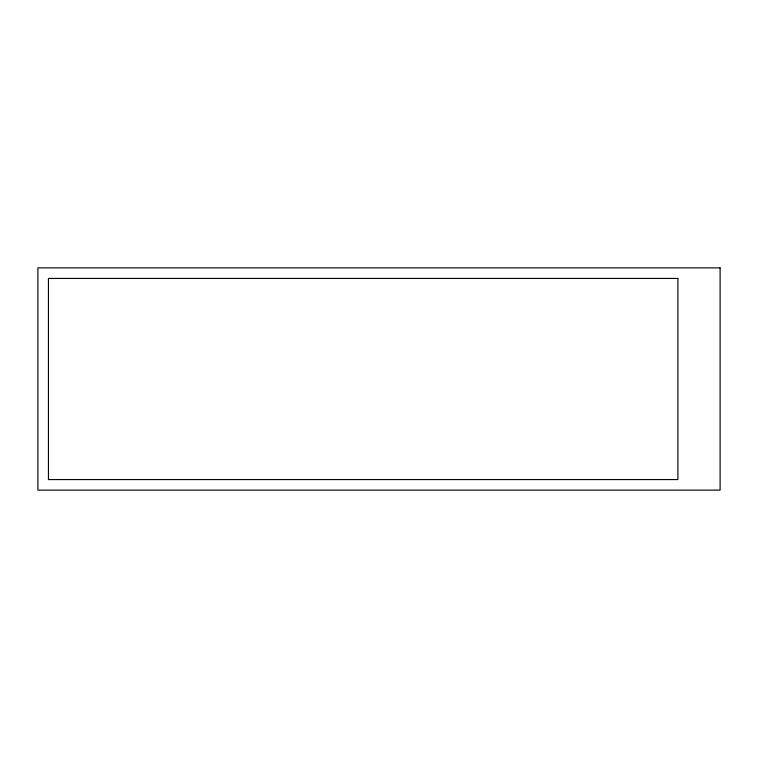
<?xml version="1.0" encoding="UTF-8"?>
<svg xmlns="http://www.w3.org/2000/svg" width="758" height="758" viewBox="0 0 758 758"><rect width="100%" height="100%" fill="white"/><g stroke="black" fill="none" stroke-linecap="round" stroke-linejoin="round"><path stroke-width="1.14" d="M720.1 267.877L37.9 267.877L37.9 490.123L720.1 490.123L720.1 267.877M677.898 278.432L48.446 278.432L48.446 479.568L677.898 479.568L677.898 278.432"/></g></svg>
